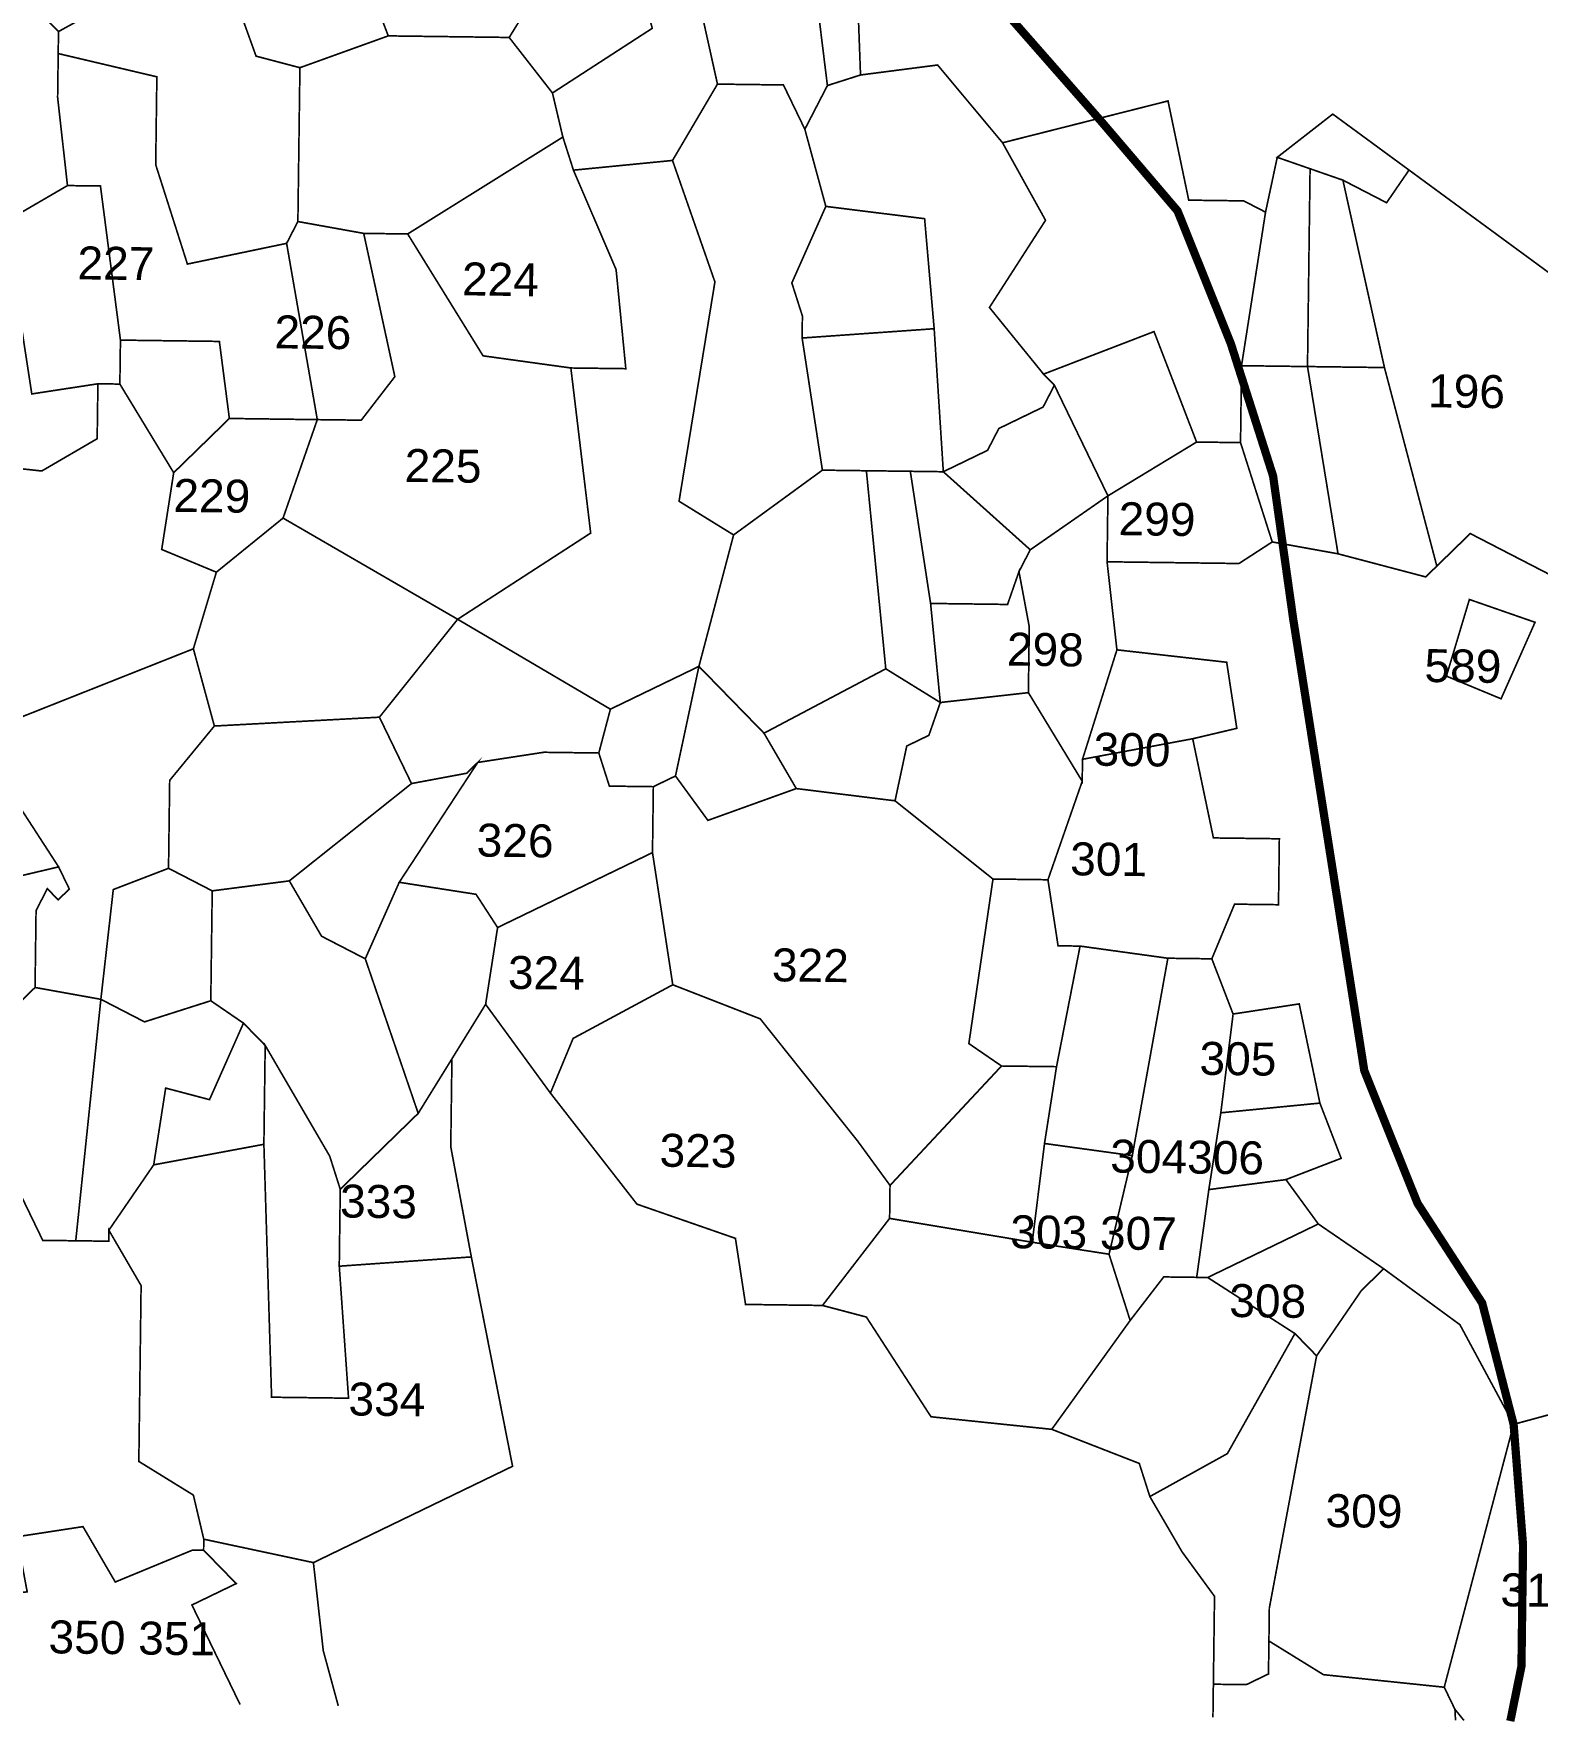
# Model space of a CAD drawing. Header units: metres. Extents: x 259278 to 277237, y 2171369 to 2185379.
# Drawn here: x 275700 to 276242, y 2171379 to 2171989 of the extents above; entities that cross this region are included whole.
import ezdxf

# ---------------------------------------------------------------- set-up
doc = ezdxf.new("R2010")
doc.units = ezdxf.units.M
doc.header["$MEASUREMENT"] = 0
for name, color, linetype in [('HAZARDS LINE', 1, 'Continuous'), ('RIVER @ 1', 4, 'Continuous'), ('SURVEY NO.', 7, 'Continuous'), ('SURVEY PLOT BOUNDARY', 35, 'Continuous')]:
    doc.layers.add(name, color=color, linetype=linetype)
doc.styles.add('PDF Arial', font='arial.ttf')

msp = doc.modelspace()

# ---------------------------------------------------------------- hatches: boundary and pattern name
at = {"layer": 'RIVER @ 1'}
h = msp.add_hatch(dxfattribs=at)
h.set_pattern_fill('DASH', color=256, scale=11.894434, angle=-0.74564)
h.set_pattern_definition([(359.25436, (257896.262, 2170850.366), (38.253085, 37.270174), [37.76483, -37.76483])])
edge = h.paths.add_edge_path()
edge.add_line((277165.72, 2174242.72), (277165.78, 2174247.49))
edge.add_line((277165.78, 2174247.49), (277094.27, 2174236.52))
edge.add_line((277094.27, 2174236.52), (276998.98, 2174225.86))
edge.add_line((276998.98, 2174225.86), (276955.42, 2174230.4))
edge.add_line((276955.42, 2174230.4), (276872.28, 2174239.41))
edge.add_line((276872.28, 2174239.41), (276702.23, 2174273.35))
edge.add_line((276702.23, 2174273.35), (276619.24, 2174294.25))
edge.add_line((276619.24, 2174294.25), (276559.88, 2174302.96))
edge.add_line((276559.88, 2174302.96), (276468.81, 2174312.07))
edge.add_line((276468.81, 2174312.07), (276397.45, 2174313))
edge.add_line((276397.45, 2174313), (276314.05, 2174302.19))
edge.add_line((276314.05, 2174302.19), (276274.31, 2174294.78))
edge.add_line((276274.31, 2174294.78), (276234.46, 2174279.43))
edge.add_line((276234.46, 2174279.43), (276202.38, 2174252.09))
edge.add_line((276202.38, 2174252.09), (276174.17, 2174216.77))
edge.add_line((276174.17, 2174216.77), (276141.99, 2174181.5))
edge.add_line((276141.99, 2174181.5), (276130, 2174173.73))
edge.add_line((276130, 2174173.73), (276125.98, 2174169.81))
edge.add_line((276125.98, 2174169.81), (276109.97, 2174158.12))
edge.add_line((276109.97, 2174158.12), (276038.25, 2174131.3))
edge.add_line((276038.25, 2174131.3), (275879.07, 2174085.79))
edge.add_line((275879.07, 2174085.79), (275719.78, 2174032.34))
edge.add_line((275719.78, 2174032.34), (275663.97, 2174009.28))
edge.add_line((275663.97, 2174009.28), (275624.12, 2173993.93))
edge.add_line((275624.12, 2173993.93), (275560.08, 2173947.18))
edge.add_line((275560.08, 2173947.18), (275544.06, 2173935.49))
edge.add_line((275544.06, 2173935.49), (275495.98, 2173896.46))
edge.add_line((275495.98, 2173896.46), (275459.94, 2173869.17))
edge.add_line((275459.94, 2173869.17), (275439.86, 2173849.61))
edge.add_line((275439.86, 2173849.61), (275419.99, 2173845.9))
edge.add_line((275419.99, 2173845.9), (275408.09, 2173846.06))
edge.add_line((275408.09, 2173846.06), (275396.36, 2173858.1))
edge.add_line((275396.36, 2173858.1), (275388.74, 2173882))
edge.add_line((275388.74, 2173882), (275377.46, 2173929.73))
edge.add_line((275377.46, 2173929.73), (275378.14, 2173981.27))
edge.add_line((275378.14, 2173981.27), (275387.35, 2174080.29))
edge.add_line((275387.35, 2174080.29), (275392.09, 2174139.71))
edge.add_line((275392.09, 2174139.71), (275393.02, 2174211.08))
edge.add_line((275393.02, 2174211.08), (275390.19, 2174298.35))
edge.add_line((275390.19, 2174298.35), (275391.02, 2174361.79))
edge.add_line((275391.02, 2174361.79), (275403.68, 2174421.11))
edge.add_line((275403.68, 2174421.11), (275424.18, 2174472.39))
edge.add_line((275424.18, 2174472.39), (275452.26, 2174520.84))
edge.add_line((275452.26, 2174520.84), (275460.68, 2174535.36))
edge.add_line((275460.68, 2174535.36), (275476.79, 2174554.98))
edge.add_line((275476.79, 2174554.98), (275480.86, 2174562.86))
edge.add_line((275480.86, 2174562.86), (275488.94, 2174574.65))
edge.add_line((275488.94, 2174574.65), (275505.27, 2174610.13))
edge.add_line((275505.27, 2174610.13), (275513.71, 2174649.67))
edge.add_line((275513.71, 2174649.67), (275514.64, 2174721.04))
edge.add_line((275514.64, 2174721.04), (275492.4, 2174840.29))
edge.add_line((275492.4, 2174840.29), (275446.69, 2174983.65))
edge.add_line((275446.69, 2174983.65), (275407.87, 2175047.6))
edge.add_line((275407.87, 2175047.6), (275357.27, 2175119.64))
edge.add_line((275357.27, 2175119.64), (275278.96, 2175196))
edge.add_line((275278.96, 2175196), (275208.59, 2175272.26))
edge.add_line((275208.59, 2175272.26), (275173.43, 2175312.37))
edge.add_line((275173.43, 2175312.37), (275177.34, 2175308.35))
edge.add_line((275177.34, 2175308.35), (275103.1, 2175392.6))
edge.add_line((275103.1, 2175392.6), (274981.97, 2175529))
edge.add_line((274981.97, 2175529), (274892.44, 2175657.06))
edge.add_line((274892.44, 2175657.06), (274853.73, 2175728.94))
edge.add_line((274853.73, 2175728.94), (274811.36, 2175824.66))
edge.add_line((274811.36, 2175824.66), (274773.17, 2175936.2))
edge.add_line((274773.17, 2175936.2), (274761.74, 2175972.03))
edge.add_line((274761.74, 2175972.03), (274754.82, 2175997.51))
edge.add_line((274754.82, 2175997.51), (274750.16, 2175995.98))
edge.add_line((274750.16, 2175995.98), (274698.11, 2175957))
edge.add_line((274698.11, 2175957), (274721.01, 2175889.29))
edge.add_line((274721.01, 2175889.29), (274744.13, 2175837.44))
edge.add_line((274744.13, 2175837.44), (274798.13, 2175721.73))
edge.add_line((274798.13, 2175721.73), (274805.85, 2175705.77))
edge.add_line((274805.85, 2175705.77), (274817.49, 2175685.79))
edge.add_line((274817.49, 2175685.79), (274863.87, 2175593.98))
edge.add_line((274863.87, 2175593.98), (274863.82, 2175590.02))
edge.add_line((274863.82, 2175590.02), (274871.59, 2175578.02))
edge.add_line((274871.59, 2175578.02), (274914.42, 2175517.98))
edge.add_line((274914.42, 2175517.98), (274996.18, 2175401.92))
edge.add_line((274996.18, 2175401.92), (275097.75, 2175285.6))
edge.add_line((275097.75, 2175285.6), (275183.82, 2175197.24))
edge.add_line((275183.82, 2175197.24), (275219.04, 2175161.09))
edge.add_line((275219.04, 2175161.09), (275281.69, 2175100.79))
edge.add_line((275281.69, 2175100.79), (275289.52, 2175092.76))
edge.add_line((275289.52, 2175092.76), (275324.57, 2175044.72))
edge.add_line((275324.57, 2175044.72), (275332.4, 2175036.68))
edge.add_line((275332.4, 2175036.68), (275355.82, 2175008.62))
edge.add_line((275355.82, 2175008.62), (275359.58, 2174992.71))
edge.add_line((275359.58, 2174992.71), (275375.08, 2174964.75))
edge.add_line((275375.08, 2174964.75), (275378.89, 2174952.8))
edge.add_line((275378.89, 2174952.8), (275401.9, 2174893.02))
edge.add_line((275401.9, 2174893.02), (275420.74, 2174817.43))
edge.add_line((275420.74, 2174817.43), (275424.34, 2174789.63))
edge.add_line((275424.34, 2174789.63), (275424.08, 2174769.8))
edge.add_line((275424.08, 2174769.8), (275427.63, 2174738.03))
edge.add_line((275427.63, 2174738.03), (275427.48, 2174726.14))
edge.add_line((275427.48, 2174726.14), (275422.95, 2174682.58))
edge.add_line((275422.95, 2174682.58), (275401.94, 2174591.65))
edge.add_line((275401.94, 2174591.65), (275381.34, 2174532.43))
edge.add_line((275381.34, 2174532.43), (275373, 2174500.82))
edge.add_line((275373, 2174500.82), (275364.45, 2174473.08))
edge.add_line((275364.45, 2174473.08), (275352.3, 2174433.67))
edge.add_line((275352.3, 2174433.67), (275343.86, 2174394.13))
edge.add_line((275343.86, 2174394.13), (275343.91, 2174398.09))
edge.add_line((275343.91, 2174398.09), (275326.87, 2174307.11))
edge.add_line((275326.87, 2174307.11), (275309.82, 2174216.12))
edge.add_line((275309.82, 2174216.12), (275309.77, 2174212.16))
edge.add_line((275309.77, 2174212.16), (275288.2, 2174077.61))
edge.add_line((275288.2, 2174077.61), (275279.44, 2174014.28))
edge.add_line((275279.44, 2174014.28), (275274.91, 2173970.72))
edge.add_line((275274.91, 2173970.72), (275274.86, 2173966.75))
edge.add_line((275274.86, 2173966.75), (275264.82, 2173804.3))
edge.add_line((275264.82, 2173804.3), (275260.08, 2173744.88))
edge.add_line((275260.08, 2173744.88), (275254.1, 2173590.3))
edge.add_line((275254.1, 2173590.3), (275244.99, 2173499.22))
edge.add_line((275244.99, 2173499.22), (275236.44, 2173451.74))
edge.add_line((275236.44, 2173451.74), (275236.39, 2173447.78))
edge.add_line((275236.39, 2173447.78), (275232.01, 2173416.11))
edge.add_line((275232.01, 2173416.11), (275206.99, 2173321.26))
edge.add_line((275206.99, 2173321.26), (275194.53, 2173277.81))
edge.add_line((275194.53, 2173277.81), (275190.3, 2173258.03))
edge.add_line((275190.3, 2173258.03), (275169.3, 2173167.1))
edge.add_line((275169.3, 2173167.1), (275152.25, 2173076.12))
edge.add_line((275152.25, 2173076.12), (275147.64, 2173040.84))
edge.add_line((275147.64, 2173040.84), (275143.45, 2173008.82))
edge.add_line((275143.45, 2173008.82), (275109.1, 2172807.03))
edge.add_line((275109.1, 2172807.03), (275095.66, 2172688.24))
edge.add_line((275095.66, 2172688.24), (275086.6, 2172601.11))
edge.add_line((275086.6, 2172601.11), (275086.24, 2172573.36))
edge.add_line((275086.24, 2172573.36), (275081.34, 2172502.05))
edge.add_line((275081.34, 2172502.05), (275084.74, 2172458.38))
edge.add_line((275084.74, 2172458.38), (275084.23, 2172418.73))
edge.add_line((275084.23, 2172418.73), (275091.43, 2172363.12))
edge.add_line((275091.43, 2172363.12), (275105.48, 2172224.15))
edge.add_line((275105.48, 2172224.15), (275127.2, 2172065.25))
edge.add_line((275127.2, 2172065.25), (275134.62, 2172025.49))
edge.add_line((275134.62, 2172025.49), (275164.63, 2171894.24))
edge.add_line((275164.63, 2171894.24), (275198.24, 2171735.19))
edge.add_line((275198.24, 2171735.19), (275213.37, 2171679.47))
edge.add_line((275213.37, 2171679.47), (275246.88, 2171512.49))
edge.add_line((275246.88, 2171512.49), (275246.94, 2171516.45))
edge.add_line((275246.94, 2171516.45), (275269.33, 2171409.09))
edge.add_line((275269.33, 2171409.09), (275271.15, 2171397.17))

# ---------------------------------------------------------------- linework, layer by layer
at = {"layer": 'HAZARDS LINE', "lineweight": 18, "const_width": 2.97}
msp.add_lwpolyline([(276232.62, 2171380.69), (276236.64, 2171400.47), (276237.21, 2171444.08), (276233.81, 2171487.75), (276222.48, 2171531.51), (276199.16, 2171567.51), (276179.96, 2171615.34), (276154.33, 2171778.26), (276147.07, 2171829.91), (276131.83, 2171877.69), (276112.63, 2171925.53), (276085.3, 2171957.61), (276050.13, 2171997.72), (275999.27, 2172049.93), (275980.22, 2172109.66), (275973.02, 2172165.27), (275958.76, 2172288.39), (275943.94, 2172367.89), (275916.91, 2172423.76), (275873.97, 2172475.87), (275834.64, 2172500.17), (275787.59, 2172540.44), (275736.83, 2172600.58), (275705.73, 2172648.57)], dxfattribs=at)
at = {"layer": 'SURVEY PLOT BOUNDARY', "lineweight": 18, "const_width": 0.595}
for points in [[(275946.7, 2171971.31), (275931.72, 2172038.91), (275939.65, 2172038.81), (275975.59, 2172058.17), (275986.35, 2171970.79), (275978.21, 2171955.03), (275970.49, 2171971)], [(275986.35, 2171970.79), (275975.59, 2172058.17), (275979.55, 2172058.12), (275975.64, 2172062.13), (275995.36, 2172053.95), (275998.29, 2171974.6)], [(275883.74, 2172007.81), (275871.59, 2171988.14), (275827.99, 2171988.71), (275812.64, 2172028.57), (275872.21, 2172035.72)], [(275887.19, 2171968.11), (275871.59, 2171988.14), (275883.74, 2172007.81), (275911.85, 2172035.21), (275923.18, 2171991.44)], [(275890.95, 2171952.2), (275887.19, 2171968.11), (275923.18, 2171991.44), (275911.85, 2172035.21), (275915.87, 2172039.12), (275931.72, 2172038.91), (275946.7, 2171971.31), (275930.49, 2171943.76), (275894.76, 2171940.26)], [(275796.12, 2171977.23), (275780.31, 2171981.4), (275768.83, 2172013.28), (275764.82, 2172009.36), (275764.92, 2172017.29), (275761.01, 2172021.31), (275812.64, 2172028.57), (275827.99, 2171988.71)], [(275708.96, 2171982.33), (275709.06, 2171990.26), (275737.02, 2172005.76), (275741.08, 2172013.64), (275752.92, 2172009.52), (275764.92, 2172017.29), (275764.82, 2172009.36), (275768.83, 2172013.28), (275780.31, 2171981.4), (275796.12, 2171977.23), (275795.39, 2171921.72), (275791.33, 2171913.85), (275755.55, 2171906.38), (275744.12, 2171942.22), (275744.53, 2171973.94)], [(275709.06, 2171990.26), (275708.96, 2171982.33), (275708.8, 2171970.44), (275708.75, 2171966.47), (275712.3, 2171934.7), (275692.33, 2171923.06), (275668.44, 2171915.44), (275625.14, 2171939.8), (275601.87, 2171979.76), (275606.15, 2172003.5), (275649.8, 2172006.89), (275693.41, 2172006.33)], [(275795.39, 2171921.72), (275796.12, 2171977.23), (275827.99, 2171988.71), (275871.59, 2171988.14), (275887.19, 2171968.11), (275890.95, 2171952.2), (275834.98, 2171917.24), (275819.13, 2171917.45)], [(275791.33, 2171913.85), (275802.39, 2171850.25), (275770.68, 2171850.67), (275767.08, 2171878.47), (275731.4, 2171878.94), (275724.19, 2171934.55), (275712.3, 2171934.7), (275708.75, 2171966.47), (275708.8, 2171970.44), (275708.96, 2171982.33), (275744.53, 2171973.94), (275744.12, 2171942.22), (275755.55, 2171906.38)], [(276049.51, 2171950.14), (276065.01, 2171922.18), (276044.78, 2171890.72), (276064.29, 2171866.67), (276068.2, 2171862.66), (276064.13, 2171854.78), (276048.17, 2171847.05), (276044.11, 2171839.18), (276028.15, 2171831.45), (276024.85, 2171883.05), (276021.4, 2171922.75), (275985.78, 2171927.18), (275978.21, 2171955.03), (275986.35, 2171970.79), (275998.29, 2171974.6), (276026.09, 2171978.2)], [(275978.21, 2171955.03), (275985.78, 2171927.18), (275973.52, 2171899.58), (275977.33, 2171887.63), (275977.23, 2171879.7), (275984.54, 2171832.02), (275952.52, 2171808.65), (275932.85, 2171820.8), (275945.78, 2171899.94), (275930.49, 2171943.76), (275946.7, 2171971.31), (275970.49, 2171971)], [(276144.35, 2171925.11), (276135.69, 2171869.71), (276135.33, 2171841.96), (276119.48, 2171842.16), (276104.14, 2171882.02), (276064.29, 2171866.67), (276044.78, 2171890.72), (276065.01, 2171922.18), (276049.51, 2171950.14), (276109.18, 2171965.23), (276116.65, 2171929.44), (276136.47, 2171929.18)], [(276196.09, 2171940.3), (276188, 2171928.51), (276172.25, 2171936.65), (276160.41, 2171940.77), (276148.57, 2171944.89), (276168.59, 2171960.49)], [(275894.76, 2171940.26), (275910.15, 2171904.37), (275913.65, 2171868.63), (275893.83, 2171868.89), (275862.17, 2171873.27), (275834.98, 2171917.24), (275890.95, 2171952.2)], [(275952.52, 2171808.65), (275940.01, 2171761.22), (275908.09, 2171745.78), (275853, 2171778.22), (275900.98, 2171809.32), (275893.83, 2171868.89), (275913.65, 2171868.63), (275910.15, 2171904.37), (275894.76, 2171940.26), (275930.49, 2171943.76), (275945.78, 2171899.94), (275932.85, 2171820.8)], [(276135.69, 2171869.71), (276144.35, 2171925.11), (276148.57, 2171944.89), (276160.41, 2171940.77), (276159.48, 2171869.4)], [(276172.25, 2171936.65), (276187.23, 2171869.04), (276159.48, 2171869.4), (276160.41, 2171940.77)], [(276196.09, 2171940.3), (276251.07, 2171899.93), (276273.98, 2171832.22), (276273.92, 2171828.25), (276257.55, 2171788.81), (276218.17, 2171809.15), (276206.12, 2171797.41), (276187.23, 2171869.04), (276172.25, 2171936.65), (276188, 2171928.51)], [(275731.4, 2171878.94), (275731.19, 2171863.08), (275723.27, 2171863.18), (275699.43, 2171859.52), (275695.77, 2171883.37), (275692.33, 2171923.06), (275712.3, 2171934.7), (275724.19, 2171934.55)], [(276024.85, 2171883.05), (275977.23, 2171879.7), (275977.33, 2171887.63), (275973.52, 2171899.58), (275985.78, 2171927.18), (276021.4, 2171922.75)], [(275819.13, 2171917.45), (275830.35, 2171865.75), (275818.25, 2171850.05), (275802.39, 2171850.25), (275791.33, 2171913.85), (275795.39, 2171921.72)], [(275893.83, 2171868.89), (275900.98, 2171809.32), (275853, 2171778.22), (275790.04, 2171814.73), (275802.39, 2171850.25), (275818.25, 2171850.05), (275830.35, 2171865.75), (275819.13, 2171917.45), (275834.98, 2171917.24), (275862.17, 2171873.27)], [(275723.27, 2171863.18), (275723.01, 2171843.36), (275703.03, 2171831.72), (275619.89, 2171840.73), (275624.11, 2171860.5), (275643.93, 2171860.25), (275675.75, 2171867.76), (275675.9, 2171879.66), (275695.77, 2171883.37), (275699.43, 2171859.52)], [(275977.23, 2171879.7), (276024.85, 2171883.05), (276028.15, 2171831.45), (276016.25, 2171831.61), (276000.4, 2171831.81), (275984.54, 2171832.02)], [(276119.48, 2171842.16), (276087.51, 2171822.75), (276068.2, 2171862.66), (276064.29, 2171866.67), (276104.14, 2171882.02)], [(275770.68, 2171850.67), (275750.6, 2171831.1), (275731.19, 2171863.08), (275731.4, 2171878.94), (275767.08, 2171878.47)], [(276159.48, 2171869.4), (276170.49, 2171801.84), (276146.76, 2171806.12), (276135.33, 2171841.96), (276135.69, 2171869.71)], [(276206.12, 2171797.41), (276202.11, 2171793.5), (276170.49, 2171801.84), (276159.48, 2171869.4), (276187.23, 2171869.04)], [(275757.7, 2171767.56), (275689.95, 2171740.68), (275626.22, 2171717.72), (275614.74, 2171749.59), (275623.44, 2171808.96), (275615.61, 2171817), (275619.89, 2171840.73), (275703.03, 2171831.72), (275723.01, 2171843.36), (275723.27, 2171863.18), (275731.19, 2171863.08), (275750.6, 2171831.1), (275746.28, 2171803.4), (275765.99, 2171795.21)], [(276087.51, 2171822.75), (276059.5, 2171803.29), (276028.15, 2171831.45), (276044.11, 2171839.18), (276048.17, 2171847.05), (276064.13, 2171854.78), (276068.2, 2171862.66)], [(275802.39, 2171850.25), (275790.04, 2171814.73), (275765.99, 2171795.21), (275746.28, 2171803.4), (275750.6, 2171831.1), (275770.68, 2171850.67)], [(276146.76, 2171806.12), (276134.77, 2171798.34), (276087.2, 2171798.96), (276087.51, 2171822.75), (276119.48, 2171842.16), (276135.33, 2171841.96)], [(275940.01, 2171761.22), (275952.52, 2171808.65), (275984.54, 2171832.02), (276000.4, 2171831.81), (276007.4, 2171760.35), (275963.48, 2171737.12)], [(276023.56, 2171783.93), (276027.06, 2171748.19), (276007.4, 2171760.35), (276000.4, 2171831.81), (276016.25, 2171831.61)], [(276059.5, 2171803.29), (276055.43, 2171795.41), (276051.31, 2171783.57), (276023.56, 2171783.93), (276016.25, 2171831.61), (276028.15, 2171831.45)], [(276078.34, 2171727.7), (276078.24, 2171719.77), (276058.83, 2171751.74), (276059.14, 2171775.53), (276055.43, 2171795.41), (276059.5, 2171803.29), (276087.51, 2171822.75), (276087.2, 2171798.96), (276090.75, 2171767.19)], [(275824.79, 2171742.89), (275765.27, 2171739.7), (275757.7, 2171767.56), (275765.99, 2171795.21), (275790.04, 2171814.73), (275853, 2171778.22)], [(276027.06, 2171748.19), (276023.56, 2171783.93), (276051.31, 2171783.57), (276055.43, 2171795.41), (276059.14, 2171775.53), (276058.83, 2171751.74)], [(276241.54, 2171777.13), (276217.86, 2171785.36), (276209.57, 2171757.71), (276229.29, 2171749.53)], [(276241.54, 2171777.13), (276229.29, 2171749.53), (276209.57, 2171757.71), (276217.86, 2171785.36)], [(275908.09, 2171745.78), (275903.91, 2171729.97), (275884.09, 2171730.23), (275860.26, 2171726.57), (275856.24, 2171722.66), (275836.37, 2171718.95), (275824.79, 2171742.89), (275853, 2171778.22)], [(275765.27, 2171739.7), (275749.16, 2171720.09), (275748.74, 2171688.37), (275728.82, 2171680.7), (275724.34, 2171641.1), (275700.61, 2171645.37), (275700.97, 2171673.13), (275705.03, 2171681.01), (275708.95, 2171676.99), (275712.96, 2171680.9), (275709.1, 2171688.88), (275693.56, 2171712.88), (275689.95, 2171740.68), (275757.7, 2171767.56)], [(276118.08, 2171735.11), (276078.34, 2171727.7), (276090.75, 2171767.19), (276130.34, 2171762.71), (276133.99, 2171738.87)], [(275931.56, 2171721.68), (275923.58, 2171717.82), (275907.72, 2171718.02), (275903.91, 2171729.97), (275908.09, 2171745.78), (275940.01, 2171761.22)], [(275963.48, 2171737.12), (275975.12, 2171717.14), (275943.25, 2171705.66), (275931.56, 2171721.68), (275940.01, 2171761.22)], [(276027.06, 2171748.19), (276022.94, 2171736.35), (276014.96, 2171732.49), (276010.74, 2171712.72), (275975.12, 2171717.14), (275963.48, 2171737.12), (276007.4, 2171760.35)], [(276078.24, 2171719.77), (276065.88, 2171684.24), (276046.06, 2171684.5), (276010.74, 2171712.72), (276014.96, 2171732.49), (276022.94, 2171736.35), (276027.06, 2171748.19), (276058.83, 2171751.74)], [(275792.3, 2171683.83), (275764.5, 2171680.23), (275748.74, 2171688.37), (275749.16, 2171720.09), (275765.27, 2171739.7), (275824.79, 2171742.89), (275836.37, 2171718.95)], [(276149.33, 2171699.02), (276149.02, 2171675.23), (276133.17, 2171675.43), (276124.98, 2171655.71), (276109.12, 2171655.92), (276077.46, 2171660.3), (276069.53, 2171660.4), (276065.88, 2171684.24), (276078.24, 2171719.77), (276078.34, 2171727.7), (276118.08, 2171735.11), (276125.55, 2171699.33)], [(275867.41, 2171667), (275859.64, 2171678.99), (275831.94, 2171683.32), (275860.26, 2171726.57), (275884.09, 2171730.23), (275903.91, 2171729.97), (275907.72, 2171718.02), (275923.58, 2171717.82), (275923.27, 2171694.03)], [(275831.94, 2171683.32), (275819.69, 2171655.72), (275803.93, 2171663.86), (275792.3, 2171683.83), (275836.37, 2171718.95), (275856.24, 2171722.66), (275860.26, 2171726.57)], [(275975.12, 2171717.14), (276010.74, 2171712.72), (276046.06, 2171684.5), (276037.36, 2171625.13), (276049.14, 2171617.04), (276008.93, 2171573.95), (275997.25, 2171589.96), (275962.14, 2171634.04), (275930.58, 2171646.35), (275923.27, 2171694.03), (275923.58, 2171717.82), (275931.56, 2171721.68), (275943.25, 2171705.66)], [(275709.1, 2171688.88), (275661.38, 2171677.61), (275653.71, 2171697.54), (275677.54, 2171701.19), (275693.56, 2171712.88)], [(275894.64, 2171626.99), (275886.46, 2171607.27), (275863.09, 2171639.29), (275867.41, 2171667), (275923.27, 2171694.03), (275930.58, 2171646.35)], [(275700.61, 2171645.37), (275688.56, 2171633.63), (275664.67, 2171626.01), (275657, 2171645.94), (275661.38, 2171677.61), (275709.1, 2171688.88), (275712.96, 2171680.9), (275708.95, 2171676.99), (275705.03, 2171681.01), (275700.97, 2171673.13)], [(275764.5, 2171680.23), (275763.98, 2171640.58), (275740.09, 2171632.96), (275724.34, 2171641.1), (275728.82, 2171680.7), (275748.74, 2171688.37)], [(275819.69, 2171655.72), (275838.78, 2171599.95), (275810.67, 2171572.56), (275806.87, 2171584.51), (275783.6, 2171624.47), (275775.77, 2171632.5), (275763.98, 2171640.58), (275764.5, 2171680.23), (275792.3, 2171683.83), (275803.93, 2171663.86)], [(275850.94, 2171619.62), (275838.78, 2171599.95), (275819.69, 2171655.72), (275831.94, 2171683.32), (275859.64, 2171678.99), (275867.41, 2171667), (275863.09, 2171639.29)], [(276077.46, 2171660.3), (276068.97, 2171616.79), (276049.14, 2171617.04), (276037.36, 2171625.13), (276046.06, 2171684.5), (276065.88, 2171684.24), (276069.53, 2171660.4)], [(275724.34, 2171641.1), (275715.28, 2171553.98), (275703.38, 2171554.13), (275684.08, 2171594.04), (275680.22, 2171602.02), (275676.2, 2171598.11), (275671.72, 2171558.51), (275659.78, 2171554.7), (275652.16, 2171578.59), (275640.37, 2171586.68), (275624.56, 2171590.85), (275620.6, 2171590.9), (275616.84, 2171606.81), (275617.36, 2171646.46), (275613.7, 2171670.3), (275661.38, 2171677.61), (275657, 2171645.94), (275664.67, 2171626.01), (275688.56, 2171633.63), (275700.61, 2171645.37)], [(276096.3, 2171584.71), (276064.64, 2171589.08), (276068.97, 2171616.79), (276077.46, 2171660.3), (276109.12, 2171655.92)], [(276123.9, 2171572.45), (276119.52, 2171540.78), (276107.63, 2171540.94), (276095.53, 2171525.23), (276087.91, 2171549.13), (276096.3, 2171584.71), (276109.12, 2171655.92), (276124.98, 2171655.71), (276132.65, 2171635.79), (276128.22, 2171600.15)], [(276008.78, 2171562.05), (275984.58, 2171530.64), (275956.83, 2171531.01), (275953.18, 2171554.85), (275917.66, 2171567.2), (275886.46, 2171607.27), (275894.64, 2171626.99), (275930.58, 2171646.35), (275962.14, 2171634.04), (275997.25, 2171589.96), (276008.93, 2171573.95)], [(275775.77, 2171632.5), (275763.52, 2171604.9), (275747.71, 2171609.07), (275743.39, 2171581.37), (275727.22, 2171557.79), (275727.17, 2171553.82), (275715.28, 2171553.98), (275724.34, 2171641.1), (275740.09, 2171632.96), (275763.98, 2171640.58)], [(276163.95, 2171603.65), (276128.22, 2171600.15), (276132.65, 2171635.79), (276156.49, 2171639.44)], [(275783.6, 2171624.47), (275783.13, 2171588.78), (275743.39, 2171581.37), (275747.71, 2171609.07), (275763.52, 2171604.9), (275775.77, 2171632.5)], [(275810.31, 2171544.81), (275813.66, 2171497.18), (275785.91, 2171497.54), (275783.13, 2171588.78), (275783.6, 2171624.47), (275806.87, 2171584.51), (275810.67, 2171572.56)], [(275857.94, 2171548.15), (275810.31, 2171544.81), (275810.67, 2171572.56), (275838.78, 2171599.95), (275850.94, 2171619.62), (275850.52, 2171587.91)], [(276068.97, 2171616.79), (276064.64, 2171589.08), (276060.21, 2171553.45), (276008.78, 2171562.05), (276008.93, 2171573.95), (276049.14, 2171617.04)], [(275715.28, 2171553.98), (275727.17, 2171553.82), (275727.22, 2171557.79), (275738.85, 2171537.81), (275738.03, 2171474.37), (275757.7, 2171462.22), (275761.45, 2171446.31), (275761.4, 2171442.34), (275757.44, 2171442.39), (275729.53, 2171430.86), (275717.9, 2171450.84), (275694.06, 2171447.18), (275697.77, 2171427.31), (275662.04, 2171423.81), (275667.45, 2171534.77), (275655.71, 2171546.82), (275659.78, 2171554.7), (275671.72, 2171558.51), (275676.2, 2171598.11), (275680.22, 2171602.02), (275684.08, 2171594.04), (275703.38, 2171554.13)], [(276151.7, 2171576.05), (276123.9, 2171572.45), (276128.22, 2171600.15), (276163.95, 2171603.65), (276171.62, 2171583.73)], [(275785.91, 2171497.54), (275813.66, 2171497.18), (275810.31, 2171544.81), (275857.94, 2171548.15), (275872.81, 2171472.62), (275800.99, 2171437.86), (275761.45, 2171446.31), (275757.7, 2171462.22), (275738.03, 2171474.37), (275738.85, 2171537.81), (275727.22, 2171557.79), (275743.39, 2171581.37), (275783.13, 2171588.78)], [(276096.3, 2171584.71), (276087.91, 2171549.13), (276060.21, 2171553.45), (276064.64, 2171589.08)], [(276123.48, 2171540.73), (276119.52, 2171540.78), (276123.9, 2171572.45), (276151.7, 2171576.05), (276163.38, 2171560.04)], [(276095.53, 2171525.23), (276067.26, 2171485.95), (276023.71, 2171490.48), (276000.39, 2171526.47), (275984.58, 2171530.64), (276008.78, 2171562.05), (276060.21, 2171553.45), (276087.91, 2171549.13)], [(276178.93, 2171536.05), (276162.76, 2171512.46), (276154.94, 2171520.5), (276123.48, 2171540.73), (276163.38, 2171560.04), (276186.96, 2171543.87)], [(276123.48, 2171540.73), (276154.94, 2171520.5), (276130.59, 2171477.19), (276102.63, 2171461.69), (276098.82, 2171473.64), (276067.26, 2171485.95), (276095.53, 2171525.23), (276107.63, 2171540.94), (276119.52, 2171540.78)], [(276233.81, 2171487.75), (276208.79, 2171392.9), (276165.23, 2171397.43), (276145.57, 2171409.58), (276145.72, 2171421.48), (276162.76, 2171512.46), (276178.93, 2171536.05), (276186.96, 2171543.87), (276214.45, 2171523.69)], [(276137.43, 2171393.83), (276125.54, 2171393.98), (276125.95, 2171425.7), (276114.26, 2171441.72), (276102.63, 2171461.69), (276130.59, 2171477.19), (276154.94, 2171520.5), (276162.76, 2171512.46), (276145.72, 2171421.48), (276145.57, 2171409.58), (276145.41, 2171397.69)]]:
    msp.add_lwpolyline(points, close=True, dxfattribs=at)
for points in [[(276251.07, 2171899.93), (276196.09, 2171940.3), (276168.59, 2171960.49), (276148.57, 2171944.89), (276144.35, 2171925.11), (276136.47, 2171929.18), (276116.65, 2171929.44), (276109.18, 2171965.23), (276049.51, 2171950.14), (276026.09, 2171978.2), (275998.29, 2171974.6), (275995.36, 2172053.95)], [(276261.66, 2171495.31), (276233.81, 2171487.75), (276214.45, 2171523.69), (276186.96, 2171543.87), (276163.38, 2171560.04), (276151.7, 2171576.05), (276171.62, 2171583.73), (276163.95, 2171603.65), (276156.49, 2171639.44), (276132.65, 2171635.79), (276124.98, 2171655.71), (276133.17, 2171675.43), (276149.02, 2171675.23), (276149.33, 2171699.02), (276125.55, 2171699.33), (276118.08, 2171735.11), (276133.99, 2171738.87), (276130.34, 2171762.71), (276090.75, 2171767.19), (276087.2, 2171798.96), (276134.77, 2171798.34), (276146.76, 2171806.12), (276170.49, 2171801.84), (276202.11, 2171793.5), (276206.12, 2171797.41), (276218.17, 2171809.15), (276257.55, 2171788.81)], [(275694.06, 2171447.18), (275717.9, 2171450.84), (275729.53, 2171430.86), (275757.44, 2171442.39), (275761.4, 2171442.34), (275773.14, 2171430.29), (275757.18, 2171422.57), (275774.55, 2171386.65), (275757.18, 2171422.57), (275773.14, 2171430.29), (275761.4, 2171442.34), (275761.45, 2171446.31), (275800.99, 2171437.86), (275804.54, 2171406.09), (275809.95, 2171386.19), (275804.54, 2171406.09), (275800.99, 2171437.86), (275872.81, 2171472.62), (275857.94, 2171548.15), (275850.52, 2171587.91), (275850.94, 2171619.62), (275863.09, 2171639.29), (275886.46, 2171607.27), (275917.66, 2171567.2), (275953.18, 2171554.85), (275956.83, 2171531.01), (275984.58, 2171530.64), (276000.39, 2171526.47), (276023.71, 2171490.48), (276067.26, 2171485.95), (276098.82, 2171473.64), (276102.63, 2171461.69), (276114.26, 2171441.72), (276125.95, 2171425.7), (276125.38, 2171382.09), (276125.54, 2171393.98), (276137.43, 2171393.83), (276145.41, 2171397.69), (276145.57, 2171409.58), (276165.23, 2171397.43), (276208.79, 2171392.9), (276212.65, 2171384.92), (276212.86, 2171380.95), (276212.65, 2171384.92), (276215.9, 2171380.91), (276212.65, 2171384.92), (276208.79, 2171392.9), (276233.81, 2171487.75), (276261.66, 2171495.31)]]:
    msp.add_lwpolyline(points, dxfattribs=at)

# ---------------------------------------------------------------- texts
at = {"layer": 'SURVEY NO.', "char_height": 11.894, "attachment_point": 7, "rotation": 359.25436, "style": 'PDF Arial'}
for s, insert in [('227', (275715.83, 2171900.88)), ('224', (275854.52, 2171895.11)), ('226', (275786.87, 2171875.83)), ('196', (276202.9, 2171854.55)), ('225', (275833.82, 2171827.63)), ('229', (275750.42, 2171816.82)), ('299', (276091.28, 2171808.42)), ('298', (276051.02, 2171761.36)), ('589', (276201.61, 2171755.43)), ('300', (276082.27, 2171725.25)), ('326', (275859.81, 2171692.45)), ('301', (276073.83, 2171685.7)), ('324', (275871.09, 2171644.72)), ('322', (275966.28, 2171647.45)), ('305', (276120.47, 2171613.72)), ('323', (275925.76, 2171580.56)), ('304306', (276088.29, 2171578.44)), ('333', (275810.54, 2171562.23)), ('303 307', (276052.25, 2171551.16)), ('308', (276131.23, 2171526.33)), ('334', (275813.58, 2171490.81)), ('309', (276165.92, 2171450.54)), ('310', (276228.99, 2171421.96)), ('350 351', (275705.41, 2171404.98))]:
    msp.add_mtext(s, dxfattribs=dict(at, insert=insert))

doc.saveas('drawing.dxf')
